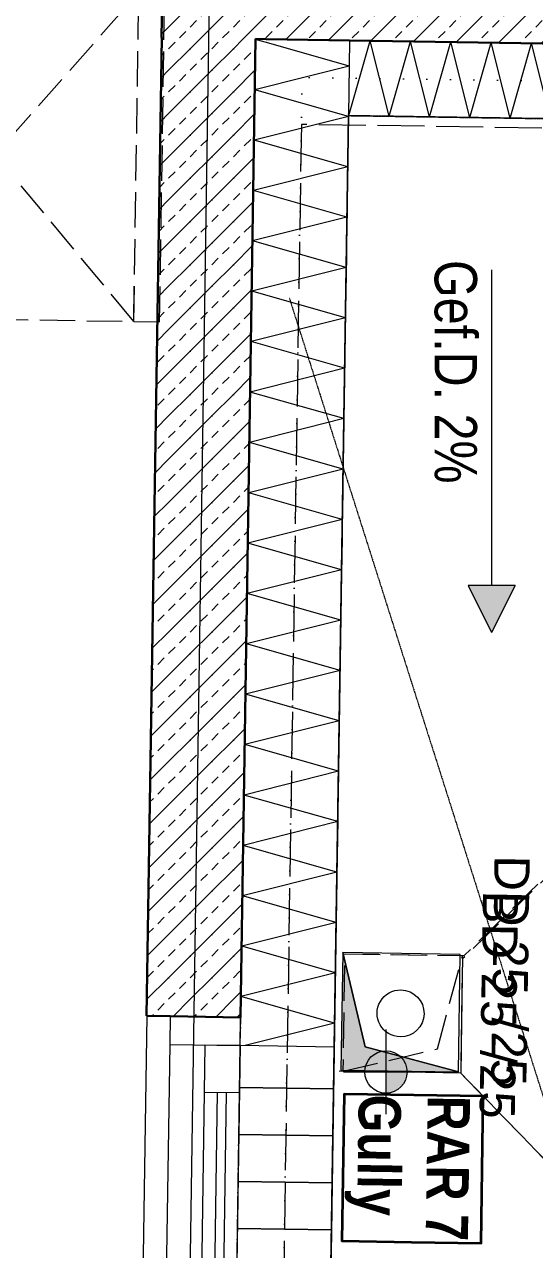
# Model space of a CAD drawing. Header units: metres. Extents: x -16782 to 57285, y -22997 to 18599.
# Drawn here: x 3393 to 4478, y -2715 to -109 of the extents above; entities that cross this region are included whole.
import ezdxf
from ezdxf.enums import TextEntityAlignment as Align

# ---------------------------------------------------------------- set-up
doc = ezdxf.new("R2010")
doc.units = ezdxf.units.M
doc.header["$MEASUREMENT"] = 0
for name, pattern in [('Punktlinie weit', [0.05, 0, -0.05]), ('Strichlinie eng', [0.1, 0.075, -0.025]), ('Untersicht', [0.125, 0.1, -0.025])]:
    doc.linetypes.add(name, pattern=pattern)
for name, color, linetype in [('110 Wand Aussen', 7, 'Continuous'), ('11__100 Achsraster', 7, 'Continuous'), ('210 Balkonplatte', 7, 'Continuous'), ('211 Draufsicht Untersicht 2D', 7, 'Continuous'), ('212 Gefälle 2D', 7, 'Continuous'), ('220 Bodenaufbau', 7, 'Continuous'), ('221 Gefälledämmung 3D', 7, 'Continuous'), ('530 Küche', 7, 'Continuous'), ('710 Gully RAR', 7, 'Continuous'), ('710 Kanal Rigol', 7, 'Continuous'), ('710 Kanal RW', 7, 'Continuous'), ('810 Raumstempel', 7, 'Continuous'), ('870 Deckendurchbruchsymbol', 7, 'Continuous'), ('936 Beschriftung PP Gefälle', 7, 'Continuous'), ('938 Beschriftung Statik', 7, 'Continuous')]:
    doc.layers.add(name, color=color, linetype=linetype)
doc.styles.add('ERSTELLTER_STIL_1', font='ARIALN.TTF')
doc.styles.add('ERSTELLTER_STIL_2', font='arial.ttf')
doc.styles.add('ERSTELLTER_STIL_3', font='ARIALNB.TTF')
doc.styles.add('ERSTELLTER_STIL_4', font='arialbd.ttf')
doc.linetypes.add('Grenze Bezirk', pattern='A,0,[2,22HAUS116_408 STG1 _ 1.Stock_IndexB_2026-08-161.Shx,S=0.001587,R=0,X=0,Y=0],-0.25,0', length=0.25)
pattern_1 = [(45, (0, 0), (-0.04596194, 0.04596194), [0.0195, -0.013]), (45, (-0.02298, 0.02298), (-0.04596194, 0.04596194), [0.065, 0])]

# ---------------------------------------------------------------- blocks, each defined once
blk = doc.blocks.new('Decke_3_1', base_point=(-14.8205, 13.5588))
at = {"layer": '220 Bodenaufbau', "color": 7, "linetype": 'Punktlinie weit', "lineweight": 13, "flags": 128}
blk.add_lwpolyline([(-14.8205, 13.5588), (-15.0311, -0.1695), (-7.7603, -0.1697), (-7.7822, -1.5992), (-0.3113, -1.5994), (-0.1084, 11.6329), (1.3215, 11.611), (1.4285, 18.5944), (0.0351, 18.6723), (0.3059, 23.5153), (0.539, 27.6725), (-2.8904, 27.6317), (-14.1975, 28.1491), (-14.5278, 22.2551), (-14.747, 18.3416), (-14.7634, 17.2827), (-10.444, 17.0406), (-10.6425, 13.4947)], close=True, dxfattribs=at)
blk = doc.blocks.new('Küche-Hochschrank[91]_1', base_point=(-0.9675, 11.0413))
at = {"layer": '530 Küche', "color": 8, "linetype": 'Strichlinie eng', "lineweight": 5}
for p, q in [((-0.9675, 11.0413), (-0.3569, 11.732)), ((-0.3676, 11.0321), (-0.9568, 11.7412))]:
    blk.add_line(p, q, dxfattribs=at)
at = {"layer": '530 Küche', "color": 8, "linetype": 'Strichlinie eng', "lineweight": 5, "flags": 128}
blk.add_lwpolyline([(-0.9675, 11.0413), (-0.3676, 11.0321), (-0.3569, 11.732), (-0.9568, 11.7412)], close=True, dxfattribs=at)
blk = doc.blocks.new('Einbau Geschirrspüler 02 27[177]_1', base_point=(-0.3676, 11.0321))
at = {"layer": '530 Küche', "color": 8, "linetype": 'Strichlinie eng', "lineweight": 5}
for p, q in [((-0.3676, 11.0321), (-0.3569, 11.7317)), ((-0.3569, 11.7317), (-0.3019, 11.7309)), ((-0.3126, 11.0313), (-0.3019, 11.7309)), ((-0.3676, 11.0321), (-0.3126, 11.0313))]:
    blk.add_line(p, q, dxfattribs=at)
blk = doc.blocks.new('Balkon_015_3_1', base_point=(1.5254, 8.2279))
at = {"layer": '810 Raumstempel', "color": 253, "linetype": 'Continuous', "lineweight": 9, "true_color": 0x9f9f9f, "flags": 128}
blk.add_lwpolyline([(0.006, 6.0455), (2.356, 6.0094), (2.4395, 11.4535), (1.5193, 11.4676), (1.519, 11.4479), (0.0892, 11.4698)], close=True, dxfattribs=at)
at = {"layer": '810 Raumstempel', "color": 7, "lineweight": 13}
for tag, height, style, p in [('DUMMY_892', 0.1, 'ERSTELLTER_STIL_1', (0.7072, 8.7781)), ('DUMMY_891', 0.1, 'ERSTELLTER_STIL_1', (0.8719, 8.7781)), ('stFloorCovering', 0.1, 'ERSTELLTER_STIL_1', (0.8719, 8.7468)), ('ROOM_NAME', 0.125, 'ERSTELLTER_STIL_3', (1.0778, 8.739)), ('DUMMY_890', 0.125, 'ERSTELLTER_STIL_3', (1.0778, 8.2956))]:
    blk.add_attdef(tag, text='', height=height, rotation=270, dxfattribs=dict(at, style=style)).set_placement(p, align=Align.TOP_LEFT)
blk = doc.blocks.new('Dachfläche_6_1', base_point=(0.058, 9.4371))
at = {"layer": '221 Gefälledämmung 3D', "color": 32, "linetype": 'Strichlinie eng', "lineweight": 5, "true_color": 0xdd6f00, "flags": 128}
blk.add_lwpolyline([(0.058, 9.4371), (0.0065, 6.0855), (2.3565, 6.0494), (2.3759, 7.3213), (0.328, 9.433)], close=True, dxfattribs=at)
blk = doc.blocks.new('Dachfläche_7_1', base_point=(0.0892, 11.4698))
at = {"layer": '221 Gefälledämmung 3D', "color": 32, "linetype": 'Strichlinie eng', "lineweight": 5, "true_color": 0xdd6f00, "flags": 128}
blk.add_lwpolyline([(0.0892, 11.4698), (0.0618, 9.6871), (0.3353, 9.6829), (2.1619, 11.4578), (1.5193, 11.4676), (1.519, 11.4479)], close=True, dxfattribs=at)
blk = doc.blocks.new('Dachfläche_8_1', base_point=(0.328, 9.433))
at = {"layer": '221 Gefälledämmung 3D', "color": 32, "linetype": 'Strichlinie eng', "lineweight": 5, "true_color": 0xdd6f00, "flags": 128}
blk.add_lwpolyline([(0.328, 9.433), (2.3759, 7.3212), (2.4011, 8.9737), (2.4037, 9.1446), (2.4395, 11.4535), (2.1619, 11.4578), (0.3317, 9.6759)], close=True, dxfattribs=at)
blk = doc.blocks.new('Dachfläche_9_1', base_point=(0.006, 6.0455))
at = {"layer": '220 Bodenaufbau', "color": 8, "linetype": 'Continuous', "lineweight": 5, "flags": 128}
blk.add_lwpolyline([(0.006, 6.0455), (2.3557, 6.0094), (2.4395, 11.4535), (1.5193, 11.4676), (1.519, 11.4479), (0.0892, 11.4698)], close=True, dxfattribs=at)
blk = doc.blocks.new('Bodendurchbruch Symbol 27[219]_1', base_point=(0.3318, 9.683))
at = {"layer": '870 Deckendurchbruchsymbol', "color": 12, "linetype": 'Strichlinie eng', "lineweight": 13, "true_color": 0xd40000}
for p, q in [((0.2782, 9.4843), (0.3318, 9.683)), ((0.078, 9.4368), (0.2782, 9.4843))]:
    blk.add_line(p, q, dxfattribs=at)
at = {"layer": '870 Deckendurchbruchsymbol', "color": 12, "linetype": 'Strichlinie eng', "lineweight": 13, "true_color": 0xd40000, "flags": 128}
blk.add_lwpolyline([(0.328, 9.433), (0.078, 9.4368), (0.0818, 9.6868), (0.3318, 9.683)], close=True, dxfattribs=at)
at = {"layer": '870 Deckendurchbruchsymbol', "color": 12, "lineweight": 13, "true_color": 0xcc0000, "insert": (0.374, 9.6324), "char_height": 0.075, "attachment_point": 8, "rotation": 269.1195, "style": 'ERSTELLTER_STIL_2'}
blk.add_mtext('\\A1;{\\pqc;\\pt0;\\fArial|b0|i0|c0|p0;\\W1.000000;DD 25\\fArial|b0|i0|c0|p0;\\W1.000000;\\A1{\\H.66x;\\S^  ;}\\fArial|b0|i0|c0|p0;\\W1.000000; /25\\fArial|b0|i0|c0|p0;\\W1.000000;\\A1{\\H.66x;\\S^  ;}\\fArial|b0|i0|c0|p0;\\W1.000000;\\fArial|b0|i0|c0|p0;\\W1.000000;\\A1{\\H.66x;\\S^  ;}}', dxfattribs=at)
blk = doc.blocks.new('Bodendurchbruch Symbol 27[220]_1', base_point=(0.0769, 9.6894))
at = {"layer": '870 Deckendurchbruchsymbol', "linetype": 'Continuous', "lineweight": 13, "true_color": 0xd40000}
blk.add_hatch(color=12, dxfattribs=at).paths.add_polyline_path([(0.0769, 9.6894), (0.073, 9.4394), (0.323, 9.4356), (0.1243, 9.4892)])
at = {"layer": '870 Deckendurchbruchsymbol', "color": 12, "linetype": 'Continuous', "lineweight": 13, "true_color": 0xd40000, "flags": 128}
for points in [[(0.0769, 9.6894), (0.073, 9.4394), (0.323, 9.4356), (0.1243, 9.4892)], [(0.1243, 9.4892), (0.323, 9.4356), (0.3268, 9.6856), (0.0769, 9.6894)]]:
    blk.add_lwpolyline(points, close=True, dxfattribs=at)
at = {"layer": '870 Deckendurchbruchsymbol', "color": 12, "lineweight": 13, "true_color": 0xcc0000, "insert": (0.3494, 9.5602), "char_height": 0.075, "attachment_point": 8, "rotation": 269.1212, "style": 'ERSTELLTER_STIL_2'}
blk.add_mtext('\\A1;{\\pqc;\\pt0;\\fArial|b0|i0|c0|p0;\\W1.000000;BD 25\\fArial|b0|i0|c0|p0;\\W1.000000;\\A1{\\H.66x;\\S^  ;}\\fArial|b0|i0|c0|p0;\\W1.000000; /25\\fArial|b0|i0|c0|p0;\\W1.000000;\\A1{\\H.66x;\\S^  ;}\\fArial|b0|i0|c0|p0;\\W1.000000;\\fArial|b0|i0|c0|p0;\\W1.000000;\\A1{\\H.66x;\\S^  ;}}', dxfattribs=at)
blk = doc.blocks.new('Etikett_45_1', base_point=(0.0796, 9.3883))
at = {"layer": '710 Gully RAR', "color": 5, "linetype": 'Continuous', "lineweight": 35, "flags": 128}
blk.add_lwpolyline([(0.2278, 9.3861), (0.0796, 9.3883), (0.0748, 9.0759), (0.223, 9.0736), (0.3712, 9.0713), (0.376, 9.3838)], close=True, dxfattribs=at)
at = {"layer": '710 Gully RAR', "color": 5, "lineweight": 35, "char_height": 0.09, "attachment_point": 1, "rotation": 269.1212, "style": 'ERSTELLTER_STIL_3'}
for s, insert in [('\\A1;{\\pql;\\pt0,61;\\fArial Narrow|b1|i0|c0|p0;\\W1.000000;Gully\\fArial Narrow|b1|i0|c0|p0;\\W1.000000;\\A1{\\H.66x;\\S^  ;}\\fArial Narrow|b1|i0|c0|p0;\\W1.000000;\\fArial Narrow|b1|i0|c0|p0;\\W1.000000;\\A1{\\H.66x;\\S^  ;}\\fArial Narrow|b1|i0|c0|p0;\\W1.000000;\\fArial Narrow|b1|i0|c0|p0;\\W1.000000;\\fArial Narrow|b1|i0|c0|p0;\\W1.000000;\\fArial Narrow|b1|i0|c0|p0;\\W1.000000;\\fArial Narrow|b1|i0|c0|p0;\\W1.000000;\\fArial Narrow|b1|i0|c0|p0;\\W1.000000;\\fArial Narrow|b1|i0|c0|p0;\\W1.000000;\\A1{\\H.66x;\\S^  ;}\\fArial Narrow|b1|i0|c0|p0;\\W1.000000;\\fArial Narrow|b1|i0|c0|p0;\\W1.000000;\\A1{\\H.66x;\\S^  ;}\\fArial Narrow|b1|i0|c0|p0;\\W1.000000;\\fArial Narrow|b1|i0|c0|p0;\\W1.000000;\\fArial Narrow|b1|i0|c0|p0;\\W1.000000;\\fArial Narrow|b1|i0|c0|p0;\\W1.000000;\\fArial Narrow|b1|i0|c0|p0;\\W1.000000;\\fArial Narrow|b1|i0|c0|p0;\\W1.000000;\\fArial Narrow|b1|i0|c0|p0;\\W1.000000;\\A1{\\H.66x;\\S^  ;}\\fArial Narrow|b1|i0|c0|p0;\\W1.000000;\\fArial Narrow|b1|i0|c0|p0;\\W1.000000;\\A1{\\H.66x;\\S^  ;}\\fArial Narrow|b1|i0|c0|p0;\\W1.000000;\\fArial Narrow|b1|i0|c0|p0;\\W1.000000;\\fArial Narrow|b1|i0|c0|p0;\\W1.000000;\\fArial Narrow|b1|i0|c0|p0;\\W1.000000;\\fArial Narrow|b1|i0|c0|p0;\\W1.000000;\\fArial Narrow|b1|i0|c0|p0;\\W1.000000;\\fArial Narrow|b1|i0|c0|p0;\\W1.000000;\\A1{\\H.66x;\\S^  ;}\\fArial Narrow|b1|i0|c0|p0;\\W1.000000;\\fArial Narrow|b1|i0|c0|p0;\\W1.000000;\\A1{\\H.66x;\\S^  ;}\\fArial Narrow|b1|i0|c0|p0;\\W1.000000;\\fArial Narrow|b1|i0|c0|p0;\\W1.000000;\\fArial Narrow|b1|i0|c0|p0;\\W1.000000;\\fArial Narrow|b1|i0|c0|p0;\\W1.000000;\\fArial Narrow|b1|i0|c0|p0;\\W1.000000;\\fArial Narrow|b1|i0|c0|p0;\\W1.000000;\\fArial Narrow|b1|i0|c0|p0;\\W1.000000;\\A1{\\H.66x;\\S^  ;}\\fArial Narrow|b1|i0|c0|p0;\\W1.000000;\\fArial Narrow|b1|i0|c0|p0;\\W1.000000;\\A1{\\H.66x;\\S^  ;}\\fArial Narrow|b1|i0|c0|p0;\\W1.000000;\\fArial Narrow|b1|i0|c0|p0;\\W1.000000;\\fArial Narrow|b1|i0|c0|p0;\\W1.000000;\\fArial Narrow|b1|i0|c0|p0;\\W1.000000;\\fArial Narrow|b1|i0|c0|p0;\\W1.000000;\\fArial Narrow|b1|i0|c0|p0;\\W1.000000;\\fArial Narrow|b1|i0|c0|p0;\\W1.000000;\\A1{\\H.66x;\\S^  ;}\\fArial Narrow|b1|i0|c0|p0;\\W1.000000;}', (0.2012, 9.3865)), ('\\A1;{\\pql;\\pt0,61;\\fArial Narrow|b1|i0|c0|p0;\\W1.000000;RAR 7\\fArial Narrow|b1|i0|c0|p0;\\W1.000000;\\A1{\\H.66x;\\S^  ;}\\fArial Narrow|b1|i0|c0|p0;\\W1.000000;\\fArial Narrow|b1|i0|c0|p0;\\W1.000000;\\A1{\\H.66x;\\S^  ;}\\fArial Narrow|b1|i0|c0|p0;\\W1.000000;\\fArial Narrow|b1|i0|c0|p0;\\W1.000000;\\fArial Narrow|b1|i0|c0|p0;\\W1.000000;\\fArial Narrow|b1|i0|c0|p0;\\W1.000000;\\fArial Narrow|b1|i0|c0|p0;\\W1.000000;\\fArial Narrow|b1|i0|c0|p0;\\W1.000000;\\fArial Narrow|b1|i0|c0|p0;\\W1.000000;\\A1{\\H.66x;\\S^  ;}\\fArial Narrow|b1|i0|c0|p0;\\W1.000000;\\fArial Narrow|b1|i0|c0|p0;\\W1.000000;\\A1{\\H.66x;\\S^  ;}\\fArial Narrow|b1|i0|c0|p0;\\W1.000000;\\fArial Narrow|b1|i0|c0|p0;\\W1.000000;\\fArial Narrow|b1|i0|c0|p0;\\W1.000000;\\fArial Narrow|b1|i0|c0|p0;\\W1.000000;\\fArial Narrow|b1|i0|c0|p0;\\W1.000000;\\fArial Narrow|b1|i0|c0|p0;\\W1.000000;\\fArial Narrow|b1|i0|c0|p0;\\W1.000000;\\A1{\\H.66x;\\S^  ;}\\fArial Narrow|b1|i0|c0|p0;\\W1.000000;\\fArial Narrow|b1|i0|c0|p0;\\W1.000000;\\A1{\\H.66x;\\S^  ;}\\fArial Narrow|b1|i0|c0|p0;\\W1.000000;\\fArial Narrow|b1|i0|c0|p0;\\W1.000000;\\fArial Narrow|b1|i0|c0|p0;\\W1.000000;\\fArial Narrow|b1|i0|c0|p0;\\W1.000000;\\fArial Narrow|b1|i0|c0|p0;\\W1.000000;\\fArial Narrow|b1|i0|c0|p0;\\W1.000000;\\fArial Narrow|b1|i0|c0|p0;\\W1.000000;\\A1{\\H.66x;\\S^  ;}\\fArial Narrow|b1|i0|c0|p0;\\W1.000000;\\fArial Narrow|b1|i0|c0|p0;\\W1.000000;\\A1{\\H.66x;\\S^  ;}\\fArial Narrow|b1|i0|c0|p0;\\W1.000000;\\fArial Narrow|b1|i0|c0|p0;\\W1.000000;\\fArial Narrow|b1|i0|c0|p0;\\W1.000000;\\fArial Narrow|b1|i0|c0|p0;\\W1.000000;\\fArial Narrow|b1|i0|c0|p0;\\W1.000000;\\fArial Narrow|b1|i0|c0|p0;\\W1.000000;\\fArial Narrow|b1|i0|c0|p0;\\W1.000000;\\A1{\\H.66x;\\S^  ;}\\fArial Narrow|b1|i0|c0|p0;\\W1.000000;\\fArial Narrow|b1|i0|c0|p0;\\W1.000000;\\A1{\\H.66x;\\S^  ;}\\fArial Narrow|b1|i0|c0|p0;\\W1.000000;\\fArial Narrow|b1|i0|c0|p0;\\W1.000000;\\fArial Narrow|b1|i0|c0|p0;\\W1.000000;\\fArial Narrow|b1|i0|c0|p0;\\W1.000000;\\fArial Narrow|b1|i0|c0|p0;\\W1.000000;\\fArial Narrow|b1|i0|c0|p0;\\W1.000000;\\fArial Narrow|b1|i0|c0|p0;\\W1.000000;\\A1{\\H.66x;\\S^  ;}\\fArial Narrow|b1|i0|c0|p0;\\W1.000000;}', (0.3479, 9.3842))]:
    blk.add_mtext(s, dxfattribs=dict(at, insert=insert))
at = {"layer": '710 Gully RAR', "color": 5, "lineweight": 35, "style": 'ERSTELLTER_STIL_3'}
for tag, p in [('DUMMY_125', (0.2278, 9.3861)), ('DUMMY_124', (0.376, 9.3838))]:
    blk.add_attdef(tag, text='', height=0.09, rotation=269.1212, dxfattribs=at).set_placement(p, align=Align.TOP_LEFT)
blk = doc.blocks.new('*X962')
at = {"layer": '710 Kanal Rigol', "color": 253, "linetype": 'Continuous', "lineweight": 9, "true_color": 0x9f9f9f}
for p, q in [((-0.1426, 9.4023), (-0.0426, 9.4008)), ((-0.0426, 9.4008), (-0.1426, 9.4023)), ((-0.0426, 9.4008), (0.0574, 9.3993)), ((0.0574, 9.3993), (-0.0426, 9.4008)), ((-0.1441, 9.3024), (-0.0441, 9.3008)), ((-0.0441, 9.3008), (-0.1441, 9.3024)), ((-0.0441, 9.3008), (0.0559, 9.2993)), ((0.0559, 9.2993), (-0.0441, 9.3008)), ((-0.1456, 9.2024), (-0.0457, 9.2008)), ((-0.0457, 9.2008), (-0.1456, 9.2024)), ((-0.0457, 9.2008), (0.0543, 9.1993)), ((0.0543, 9.1993), (-0.0457, 9.2008)), ((-0.1472, 9.1024), (-0.0472, 9.1008)), ((-0.0472, 9.1008), (-0.1472, 9.1024)), ((-0.0472, 9.1008), (0.0528, 9.0993)), ((0.0528, 9.0993), (-0.0472, 9.1008))]:
    blk.add_line(p, q, dxfattribs=at)
blk = doc.blocks.new('Schraffur_4_1')
at = {"layer": '710 Kanal Rigol', "color": 7, "linetype": 'Continuous', "lineweight": 13, "flags": 128}
blk.add_lwpolyline([(-0.1412, 9.4916), (-0.1934, 6.092), (0.0066, 6.0889), (0.0588, 9.4885)], close=True, dxfattribs=at)
at = {"layer": '710 Kanal Rigol', "color": 253, "linetype": 'Continuous', "lineweight": 9, "true_color": 0x9f9f9f}
blk.add_blockref('*X962', (0, 0), dxfattribs=at)
blk = doc.blocks.new('Decke_43_1', base_point=(-0.0111, 11.4511))
at = {"layer": '210 Balkonplatte', "color": 139, "linetype": 'Untersicht', "lineweight": 13, "true_color": 0x2c655e, "flags": 128}
blk.add_lwpolyline([(-0.0111, 11.4511), (-0.1276, 3.8563), (2.2824, 3.8193), (2.3989, 11.4141)], close=True, dxfattribs=at)
blk = doc.blocks.new('Decke_54_1', base_point=(-0.0934, 6.087))
at = {"layer": '210 Balkonplatte', "color": 139, "linetype": 'Punktlinie weit', "lineweight": 13, "true_color": 0x2c655e, "flags": 128}
blk.add_lwpolyline([(-0.0934, 6.087), (2.3166, 6.05), (2.3989, 11.4141), (1.3187, 11.4307), (1.3202, 11.531), (-0.0096, 11.5514)], close=True, dxfattribs=at)
blk = doc.blocks.new('*X1061')
at = {"layer": '110 Wand Aussen', "color": 7, "linetype": 'Continuous', "lineweight": 5}
for p, q in [((0.0902, 11.4698), (0.1355, 11.6292)), ((0.1759, 11.4685), (0.1355, 11.6292)), ((0.1759, 11.4685), (0.2212, 11.6278)), ((0.2617, 11.4672), (0.2212, 11.6278)), ((0.2617, 11.4672), (0.307, 11.6265)), ((0.3474, 11.4659), (0.307, 11.6265)), ((0.3474, 11.4659), (0.3927, 11.6252)), ((0.4331, 11.4646), (0.3927, 11.6252)), ((0.4331, 11.4646), (0.4784, 11.6239)), ((0.5189, 11.4633), (0.4784, 11.6239)), ((0.5189, 11.4633), (0.5642, 11.6226)), ((0.6046, 11.4619), (0.5642, 11.6226)), ((0.6046, 11.4619), (0.6499, 11.6213)), ((0.6903, 11.4606), (0.6499, 11.6213)), ((0.6903, 11.4606), (0.7356, 11.6199)), ((0.7761, 11.4593), (0.7356, 11.6199)), ((0.7761, 11.4593), (0.8214, 11.6186)), ((0.8618, 11.458), (0.8214, 11.6186)), ((0.8618, 11.458), (0.9071, 11.6173)), ((0.9475, 11.4567), (0.9071, 11.6173)), ((0.9475, 11.4567), (0.9928, 11.616)), ((1.0333, 11.4554), (0.9928, 11.616)), ((1.0333, 11.4554), (1.0786, 11.6147)), ((1.119, 11.454), (1.0786, 11.6147)), ((1.119, 11.454), (1.1643, 11.6134)), ((1.2047, 11.4527), (1.1643, 11.6134)), ((1.2047, 11.4527), (1.25, 11.6121)), ((1.2905, 11.4514), (1.25, 11.6121)), ((1.2905, 11.4514), (1.3207, 11.5576)), ((0.0902, 11.4698), (0.0892, 11.4737))]:
    blk.add_line(p, q, dxfattribs=at)
blk = doc.blocks.new('Wand_198_1', base_point=(0.0892, 11.4698))
at = {"layer": '110 Wand Aussen', "linetype": 'Continuous', "lineweight": 0, "true_color": 0x000000}
h = blk.add_hatch(dxfattribs=at)
h.set_pattern_fill('BETON__BEWEHRT_SN46_0001', color=18, style=0, pattern_type=2)
h.set_pattern_definition(pattern_1)
h.paths.add_polyline_path([(-0.3083, 11.636), (-0.1084, 11.6329), (-0.1081, 11.6529), (-0.3053, 11.8359)])
h = blk.add_hatch(dxfattribs=at)
h.set_pattern_fill('BETON__BEWEHRT_SN46_0001', color=18, style=0, pattern_type=2)
h.set_pattern_definition(pattern_1)
h.paths.add_polyline_path([(-0.3053, 11.8359), (-0.1081, 11.6529), (-0.1053, 11.8329)])
h = blk.add_hatch(dxfattribs=at)
h.set_pattern_fill('BETON__BEWEHRT_SN46_0001', color=18, style=0, pattern_type=2)
h.set_pattern_definition(pattern_1)
h.paths.add_polyline_path([(1.1246, 11.814), (-0.1053, 11.8329), (-0.1081, 11.6529), (-0.0861, 11.6326), (1.1215, 11.614)])
h = blk.add_hatch(dxfattribs=at)
h.set_pattern_fill('BETON__BEWEHRT_SN46_0001', color=18, style=0, pattern_type=2)
h.set_pattern_definition(pattern_1)
h.paths.add_polyline_path([(1.1215, 11.614), (1.3215, 11.611), (1.3218, 11.631), (1.1246, 11.814)])
h = blk.add_hatch(dxfattribs=at)
h.set_pattern_fill('BETON__BEWEHRT_SN46_0001', color=18, style=0, pattern_type=2)
h.set_pattern_definition(pattern_1)
h.paths.add_polyline_path([(1.1246, 11.814), (1.3218, 11.631), (1.3245, 11.8109)])
h = blk.add_hatch(dxfattribs=at)
h.set_pattern_fill('BETON__BEWEHRT_SN46_0001', color=18, style=0, pattern_type=2)
h.set_pattern_definition(pattern_1)
h.paths.add_polyline_path([(-0.0861, 11.6326), (-0.1081, 11.6529), (-0.1084, 11.6329)])
at = {"layer": '110 Wand Aussen', "color": 7, "linetype": 'Continuous', "lineweight": 30}
for p, q in [((1.3218, 11.631), (1.3245, 11.8109)), ((-0.1084, 11.6329), (-0.0861, 11.6326)), ((0.0916, 11.6298), (-0.0861, 11.6326)), ((0.0916, 11.6298), (1.1215, 11.614)), ((1.3218, 11.631), (1.3215, 11.611)), ((1.1215, 11.614), (1.3215, 11.611)), ((1.3215, 11.611), (1.319, 11.451))]:
    blk.add_line(p, q, dxfattribs=at)
at = {"layer": '110 Wand Aussen', "color": 7, "linetype": 'Continuous', "lineweight": 13}
blk.add_line((0.0916, 11.6298), (0.0892, 11.4698), dxfattribs=at)
at = {"layer": '110 Wand Aussen', "color": 7, "linetype": 'Continuous', "lineweight": 30, "flags": 128}
for points in [[(-0.3053, 11.8359), (-0.3083, 11.636)], [(1.1246, 11.814), (-0.3053, 11.8359)]]:
    blk.add_lwpolyline(points, dxfattribs=at)
at = {"layer": '110 Wand Aussen', "color": 7, "linetype": 'Continuous', "lineweight": 13, "flags": 128}
blk.add_lwpolyline([(0.0892, 11.4698), (1.319, 11.451)], dxfattribs=at)
at = {"layer": '110 Wand Aussen', "color": 7, "lineweight": 30}
blk.add_blockref('*X1061', (0, 0), dxfattribs=at)
blk = doc.blocks.new('*X1126')
at = {"layer": '110 Wand Aussen', "color": 7, "linetype": 'Continuous', "lineweight": 5}
for q in [(-0.0755, 11.6227), (0.0001, 11.5525)]:
    blk.add_line((0.0908, 11.5754), q, dxfattribs=at)
blk = doc.blocks.new('*X1130')
at = {"layer": '110 Wand Aussen', "color": 7, "linetype": 'Continuous', "lineweight": 5}
for p, q in [((-0.1051, 11.6328), (-0.1084, 11.632)), ((-0.0755, 11.6227), (-0.1084, 11.632)), ((0.0001, 11.5525), (-0.11, 11.5249)), ((0.0891, 11.4682), (-0.11, 11.5249)), ((0.0891, 11.4682), (-0.1117, 11.4177)), ((0.0875, 11.361), (-0.1117, 11.4177)), ((0.0875, 11.361), (-0.1133, 11.3105)), ((0.0859, 11.2539), (-0.1133, 11.3105)), ((0.0859, 11.2539), (-0.1149, 11.2034)), ((0.0842, 11.1467), (-0.1149, 11.2034)), ((0.0842, 11.1467), (-0.1166, 11.0962)), ((0.0826, 11.0395), (-0.1166, 11.0962)), ((0.0826, 11.0395), (-0.1182, 10.989)), ((0.0809, 10.9324), (-0.1182, 10.989)), ((0.0809, 10.9324), (-0.1199, 10.8819)), ((0.0793, 10.8252), (-0.1199, 10.8819)), ((0.0793, 10.8252), (-0.1215, 10.7747)), ((0.0776, 10.718), (-0.1215, 10.7747)), ((0.0776, 10.718), (-0.1232, 10.6675)), ((0.076, 10.6109), (-0.1232, 10.6675)), ((0.076, 10.6109), (-0.1248, 10.5604)), ((0.0743, 10.5037), (-0.1248, 10.5604)), ((0.0743, 10.5037), (-0.1265, 10.4532)), ((0.0727, 10.3965), (-0.1265, 10.4532)), ((0.0727, 10.3965), (-0.1281, 10.346)), ((0.0711, 10.2894), (-0.1281, 10.346)), ((0.0711, 10.2894), (-0.1297, 10.2389)), ((0.0694, 10.1822), (-0.1297, 10.2389)), ((0.0694, 10.1822), (-0.1314, 10.1317)), ((0.0678, 10.075), (-0.1314, 10.1317)), ((0.0678, 10.075), (-0.133, 10.0245)), ((0.0661, 9.9679), (-0.133, 10.0245)), ((0.0661, 9.9679), (-0.1347, 9.9174)), ((0.0645, 9.8607), (-0.1347, 9.9174)), ((0.0645, 9.8607), (-0.1363, 9.8102)), ((0.0628, 9.7535), (-0.1363, 9.8102)), ((0.0628, 9.7535), (-0.138, 9.703)), ((0.0612, 9.6464), (-0.138, 9.703)), ((0.0612, 9.6464), (-0.1396, 9.5959)), ((0.0596, 9.5392), (-0.1396, 9.5959)), ((0.0596, 9.5392), (-0.1305, 9.4914))]:
    blk.add_line(p, q, dxfattribs=at)
blk = doc.blocks.new('Schiebefenster 2-Fl 27_3')
at = {"layer": '110 Wand Aussen', "color": 7, "linetype": 'Continuous', "lineweight": 13}
for p, q in [((-1.66, 0.05), (1.66, 0.05)), ((-1.66, 0), (-1.6, 0)), ((-1.6, 0), (1.6, 0)), ((-1.6, 0), (-1.6, -0.15)), ((-1.6, -0.15), (-1.6, -0.075)), ((-1.6, -0.075), (-1.5, -0.075)), ((-1.5, -0.075), (-0.05, -0.075)), ((-1.5, -0.075), (-1.5, -0.15)), ((-1.5, -0.1025), (-0.05, -0.1025)), ((-0.05, -0.1225), (-1.5, -0.1225)), ((-1.6, -0.15), (-1.66, -0.15)), ((-1.6, -0.15), (-1.66, -0.15)), ((-1.6, -0.15), (-1.66, -0.15)), ((1.6, -0.15), (-1.6, -0.15)), ((-1.5, -0.15), (-1.6, -0.15)), ((-1.6, -0.35), (-1.6, -0.15)), ((-0.05, -0.15), (-1.5, -0.15)), ((-1.6, -0.35), (1.6, -0.35))]:
    blk.add_line(p, q, dxfattribs=at)
at = {"layer": '110 Wand Aussen', "color": 7, "linetype": 'Continuous', "lineweight": 30}
for p, q in [((-1.66, 0), (-1.66, 0.05)), ((-1.66, -0.15), (-1.66, 0)), ((-1.66, -0.15), (-1.66, 0))]:
    blk.add_line(p, q, dxfattribs=at)
blk = doc.blocks.new('Wand_235_1', base_point=(-0.1144, -1.7992))
at = {"layer": '110 Wand Aussen', "linetype": 'Continuous', "lineweight": 0, "true_color": 0x000000}
h = blk.add_hatch(dxfattribs=at)
h.set_pattern_fill('BETON__BEWEHRT_SN46_0001', color=18, style=0, pattern_type=2)
h.set_pattern_definition(pattern_1)
h.paths.add_polyline_path([(-0.3083, 11.636), (-0.3403, 9.5546), (-0.2903, 9.5538), (-0.1403, 9.5515), (-0.1084, 11.6329)])
at = {"layer": '110 Wand Aussen', "color": 7, "linetype": 'Continuous', "lineweight": 30}
for p, q in [((-0.1403, 9.5515), (-0.1084, 11.6329)), ((-0.1084, 11.6329), (-0.0861, 11.6326)), ((0.0916, 11.6298), (-0.0861, 11.6326)), ((-0.2903, 9.5538), (-0.3403, 9.5546)), ((-0.1403, 9.5515), (-0.2903, 9.5538))]:
    blk.add_line(p, q, dxfattribs=at)
at = {"layer": '110 Wand Aussen', "color": 7, "linetype": 'Continuous', "lineweight": 13}
for p, q in [((0.0916, 11.6298), (0.0892, 11.4698)), ((-0.1412, 9.4916), (-0.1403, 9.5515)), ((0.0588, 9.4885), (-0.1412, 9.4916))]:
    blk.add_line(p, q, dxfattribs=at)
at = {"layer": '110 Wand Aussen', "color": 7, "linetype": 'Continuous', "lineweight": 30, "flags": 128}
blk.add_lwpolyline([(-0.3083, 11.636), (-0.3403, 9.5546)], dxfattribs=at)
at = {"layer": '110 Wand Aussen', "color": 7, "linetype": 'Continuous', "lineweight": 13, "flags": 128}
blk.add_lwpolyline([(0.0588, 9.4885), (0.0892, 11.4698)], dxfattribs=at)
at = {"layer": '110 Wand Aussen', "color": 7, "lineweight": 30}
for name in ['*X1130', '*X1126']:
    blk.add_blockref(name, (0, 0), dxfattribs=at)
at = {"layer": '110 Wand Aussen', "color": 7, "linetype": 'Continuous', "lineweight": 13, "xscale": -0.9999999999999998, "rotation": 89.1211931027613}
blk.add_blockref('Schiebefenster 2-Fl 27_3', (-0.3157, 7.894), dxfattribs=at)
blk = doc.blocks.new('Standard-Rastermarker_11')
at = {"layer": '11__100 Achsraster', "color": 8, "linetype": 'Grenze Bezirk', "lineweight": 5}
blk.add_line((1.0005, 0), (22.3601, 0), dxfattribs=at)
at = {"layer": '11__100 Achsraster', "color": 8, "lineweight": 5, "style": 'ERSTELLTER_STIL_4'}
blk.add_attdef('AC_MarkerText_1', text='', height=0.2, rotation=0.8788, dxfattribs=at).set_placement((23.6084, 0.1), align=Align.TOP_CENTER)
blk = doc.blocks.new('Fallrohr Komplex 27_18')
at = {"layer": '710 Kanal RW', "color": 7, "linetype": 'Continuous', "lineweight": 13, "flags": 128}
blk.add_lwpolyline([(0.05, -0.05, 1), (-0.05, -0.05, 1)], format="xyb", close=True, dxfattribs=at)
blk = doc.blocks.new('Rampe Symbol 27[280]_1', base_point=(0.3936, 11.142))
at = {"layer": '936 Beschriftung PP Gefälle', "linetype": 'Continuous', "lineweight": 0, "true_color": 0xdd6f00}
blk.add_hatch(color=32, dxfattribs=at).paths.add_polyline_path([(0.3936, 10.3703), (0.4436, 10.4703), (0.3436, 10.4703)])
at = {"layer": '936 Beschriftung PP Gefälle', "color": 32, "linetype": 'Continuous', "lineweight": 5, "true_color": 0xdd6f00}
for p, q in [((0.3936, 11.142), (0.3936, 10.4703)), ((0.3436, 10.4703), (0.3936, 10.3703)), ((0.4436, 10.4703), (0.3436, 10.4703)), ((0.4436, 10.4703), (0.3936, 10.3703))]:
    blk.add_line(p, q, dxfattribs=at)
at = {"layer": '936 Beschriftung PP Gefälle', "color": 7, "lineweight": 13, "style": 'ERSTELLTER_STIL_1'}
blk.add_attdef('txt', text='', height=0.09, rotation=270, dxfattribs=at).set_placement((0.2454, 10.6871), align=Align.BOTTOM_RIGHT)
blk = doc.blocks.new('Höhenbemaßung_25_1', base_point=(0.1687, 9.4354))
at = {"layer": '212 Gefälle 2D', "linetype": 'Continuous', "lineweight": 5, "true_color": 0xdd6f00}
for points in [[(0.1687, 9.4354), (0.1687, 9.4804), (0.1515, 9.477), (0.1369, 9.4673), (0.1271, 9.4527), (0.1237, 9.4354)], [(0.1687, 9.4354), (0.1687, 9.3904), (0.1859, 9.3939), (0.2005, 9.4036), (0.2103, 9.4182), (0.2137, 9.4354)]]:
    blk.add_hatch(color=32, dxfattribs=at).paths.add_polyline_path(points)
at = {"layer": '212 Gefälle 2D', "color": 32, "linetype": 'Continuous', "lineweight": 5, "true_color": 0xdd6f00}
for p, q in [((0.1687, 9.5254), (0.1687, 9.3454)), ((0.0787, 9.4354), (0.2587, 9.4354))]:
    blk.add_line(p, q, dxfattribs=at)
blk.add_circle((0.1687, 9.4354), 0.045, dxfattribs=at)
at = {"layer": '212 Gefälle 2D', "color": 32, "lineweight": 5, "true_color": 0xdd6f00, "insert": (0.0853, 8.964), "char_height": 0.075, "attachment_point": 7, "rotation": 270, "style": 'ERSTELLTER_STIL_1'}
blk.add_mtext('\\A1;{\\pql;\\fArial Narrow|b0|i0|c0|p0;\\W1.000000;TP Abd. +2,97\\fArial Narrow|b0|i0|c0|p0;\\W1.000000;\\A1{\\H.66x;\\S5^  ;}}', dxfattribs=at)

msp = doc.modelspace()

# ---------------------------------------------------------------- linework, layer by layer
at = {"layer": '211 Draufsicht Untersicht 2D', "color": 7, "linetype": 'Strichlinie eng', "lineweight": 13, "flags": 128}
msp.add_lwpolyline([(6514.287, -240.829), (6394.106, -8075.644), (3964.113, -8038.37), (4082.765, -303.256), (5512.596, -325.188), (5514.126, -225.487)], close=True, dxfattribs=at)
at = {"layer": '938 Beschriftung Statik', "color": 139, "linetype": 'Untersicht', "lineweight": 13, "true_color": 0x2c655e}
msp.add_lwpolyline([(3956.797, -691.369), (6265.683, -7953.66)], dxfattribs=at)

# ---------------------------------------------------------------- block references
at = {"layer": '110 Wand Aussen', "color": 7, "lineweight": 30, "xscale": 1000, "yscale": 1000, "zscale": 1000}
for name, p in [('Wand_198_1', (4082.764, -303.256)), ('Wand_235_1', (3879.226, -13572.317))]:
    msp.add_blockref(name, p, dxfattribs=at)
at = {"layer": '11__100 Achsraster', "color": 7, "linetype": 'Continuous', "lineweight": 18, "xscale": 999.9999999999995, "yscale": 999.9999999999995, "zscale": 999.9999999999995, "rotation": 269.1211930973006}
msp.add_blockref('Standard-Rastermarker_11', (3880.131, 6046.592), dxfattribs=at)
at = {"layer": '210 Balkonplatte', "color": 139, "linetype": 'Punktlinie weit', "lineweight": 13, "true_color": 0x2c655e, "xscale": 1000, "yscale": 1000, "zscale": 1000}
for name, p in [('Decke_54_1', (3900.178, -5686.113)), ('Decke_43_1', (3982.459, -322.007))]:
    msp.add_blockref(name, p, dxfattribs=at)
at = {"layer": '212 Gefälle 2D', "color": 32, "lineweight": 5, "true_color": 0xdd6f00, "xscale": 1000, "yscale": 1000, "zscale": 1000}
msp.add_blockref('Höhenbemaßung_25_1', (4162.28, -2337.66), dxfattribs=at)
at = {"layer": '220 Bodenaufbau', "color": 7, "linetype": 'Punktlinie weit', "lineweight": 13, "xscale": 1000, "yscale": 1000, "zscale": 1000}
msp.add_blockref('Decke_3_1', (-10826.948, 1785.685), dxfattribs=at)
at = {"layer": '220 Bodenaufbau', "color": 8, "linetype": 'Continuous', "lineweight": 5, "xscale": 1000, "yscale": 1000, "zscale": 1000}
msp.add_blockref('Dachfläche_9_1', (3999.558, -5727.642), dxfattribs=at)
at = {"layer": '221 Gefälledämmung 3D', "color": 32, "linetype": 'Strichlinie eng', "lineweight": 5, "true_color": 0xdd6f00, "xscale": 1000, "yscale": 1000, "zscale": 1000}
for name, p in [('Dachfläche_7_1', (4082.765, -303.256)), ('Dachfläche_8_1', (4321.553, -2340.103)), ('Dachfläche_6_1', (4051.584, -2335.962))]:
    msp.add_blockref(name, p, dxfattribs=at)
at = {"layer": '530 Küche', "color": 8, "linetype": 'Strichlinie eng', "lineweight": 5, "xscale": 1000, "yscale": 1000, "zscale": 1000}
for name, p in [('Küche-Hochschrank[91]_1', (3026.067, -731.792)), ('Einbau Geschirrspüler 02 27[177]_1', (3625.997, -740.995))]:
    msp.add_blockref(name, p, dxfattribs=at)
at = {"layer": '710 Gully RAR', "color": 5, "linetype": 'Continuous', "lineweight": 35, "xscale": 1000, "yscale": 1000, "zscale": 1000}
msp.add_blockref('Etikett_45_1', (4073.194, -2384.757), dxfattribs=at)
at = {"layer": '710 Kanal Rigol', "color": 253, "linetype": 'Continuous', "lineweight": 9, "true_color": 0x9f9f9f, "xscale": 1000, "yscale": 1000, "zscale": 1000}
msp.add_blockref('Schraffur_4_1', (3993.599, -11773.101), dxfattribs=at)
at = {"layer": '710 Kanal RW', "color": 7, "linetype": 'Continuous', "lineweight": 13, "xscale": -999.9999999999995, "yscale": 1000, "zscale": 1000, "rotation": 89.12119309730062}
msp.add_blockref('Fallrohr Komplex 27_18', (4143.491, -2212.357), dxfattribs=at)
at = {"layer": '810 Raumstempel', "color": 7, "linetype": 'Continuous', "lineweight": 13, "xscale": 1000, "yscale": 1000, "zscale": 1000}
msp.add_blockref('Balkon_015_3_1', (5519.013, -3545.224), dxfattribs=at)
at = {"layer": '870 Deckendurchbruchsymbol', "color": 12, "linetype": 'Continuous', "lineweight": 13, "true_color": 0xd40000, "xscale": 1000, "yscale": 1000, "zscale": 1000}
for name, p in [('Bodendurchbruch Symbol 27[219]_1', (4325.387, -2090.132)), ('Bodendurchbruch Symbol 27[220]_1', (4070.455, -2083.691))]:
    msp.add_blockref(name, p, dxfattribs=at)
at = {"layer": '936 Beschriftung PP Gefälle', "color": 32, "linetype": 'Continuous', "lineweight": 5, "true_color": 0xdd6f00, "xscale": 1000, "yscale": 1000, "zscale": 1000}
msp.add_blockref('Rampe Symbol 27[280]_1', (4387.244, -631.119), dxfattribs=at).add_auto_attribs({'txt': 'Gef.D. 2%'})

doc.saveas('drawing.dxf')
